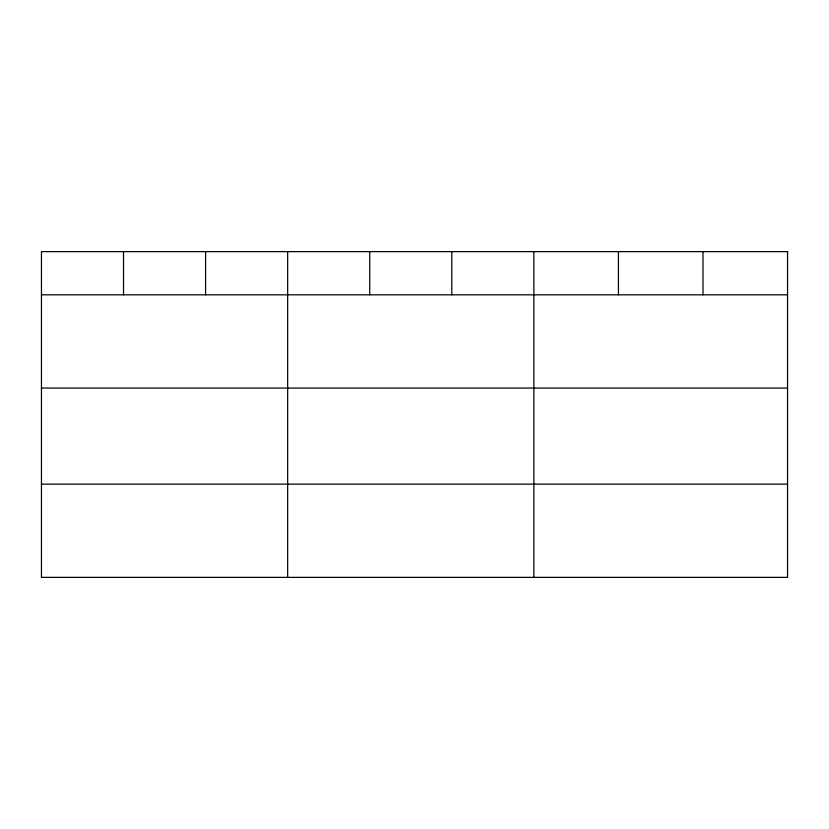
<?xml version="1.0" encoding="UTF-8"?>
<svg xmlns="http://www.w3.org/2000/svg" width="829" height="829" viewBox="0 0 829 829"><rect width="100%" height="100%" fill="white"/><g stroke="black" fill="none" stroke-linecap="round" stroke-linejoin="round"><path stroke-width="1.24" d="M41.45 294.823L787.55 294.823M41.45 388.065L787.55 388.065M41.45 484.136L787.55 484.136M702.992 251.622L702.992 294.823M618.434 251.622L618.434 294.823M533.876 251.622L533.876 577.378M451.805 251.622L451.805 294.823M369.734 251.622L369.734 294.823M287.663 251.622L287.663 577.378M205.592 251.622L205.592 294.823M123.521 251.622L123.521 294.823M787.55 251.622L41.45 251.622L41.45 577.378L787.55 577.378L787.55 251.622"/></g></svg>
